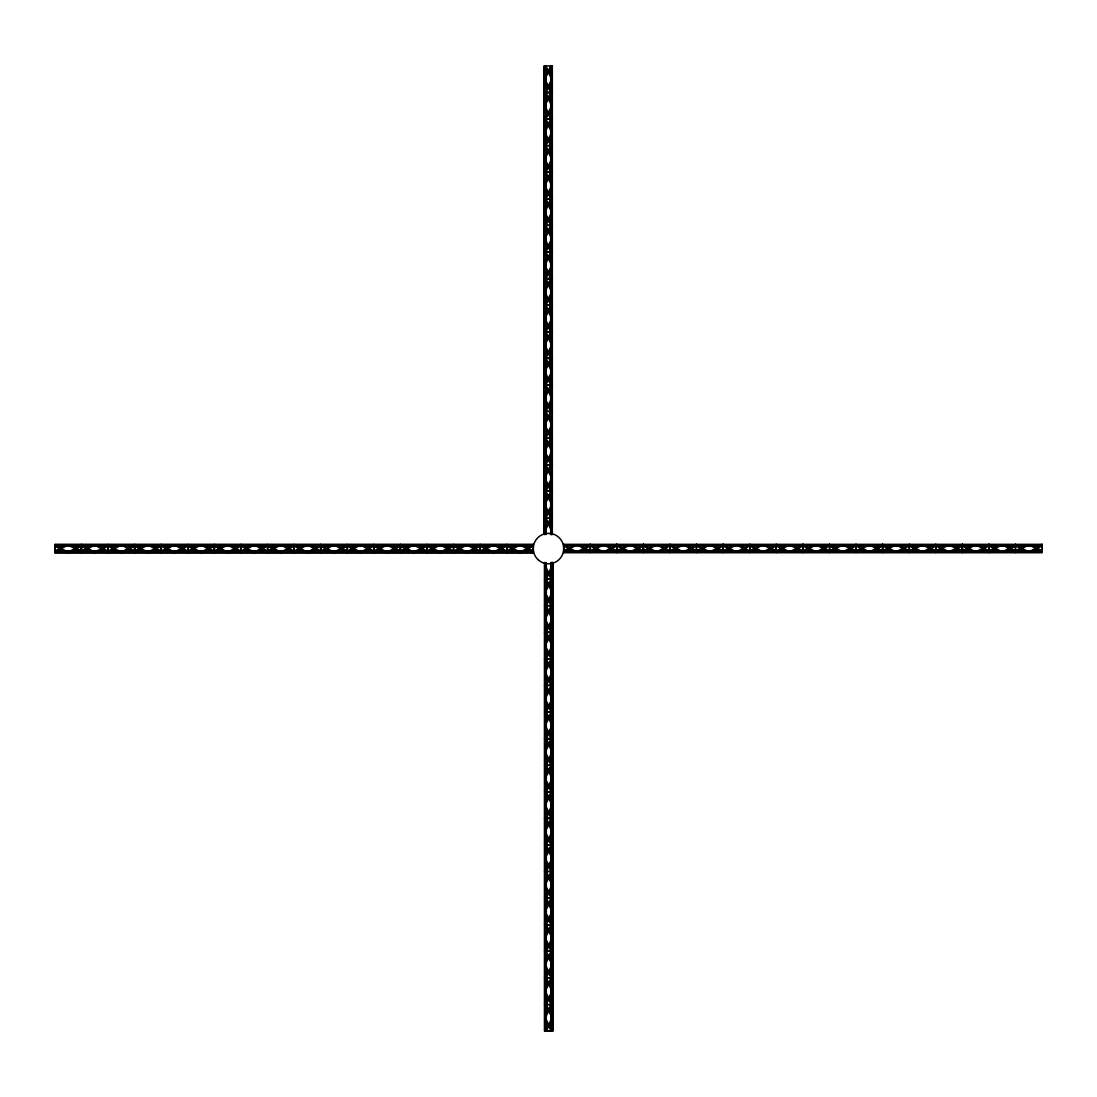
<?xml version="1.0" encoding="UTF-8"?>
<svg xmlns="http://www.w3.org/2000/svg" width="1097" height="1097" viewBox="0 0 1097 1097"><rect width="100%" height="100%" fill="white"/><g stroke="black" fill="none" stroke-linecap="round" stroke-linejoin="round"><path stroke-width="1.5" d="M545.634 76.365L550.694 66.108M545.634 77.764L550.694 67.493M545.963 90.955L551.736 79.231L545.963 67.493M551.736 80.616L545.963 92.34L552.312 92.34M545.634 102.953L550.694 92.683M545.634 104.338L550.694 94.068M545.963 117.544L551.736 105.806L545.963 94.068M545.963 118.929L551.736 107.191M545.634 129.542L550.694 119.271M545.634 130.927L550.694 120.656M545.963 144.118L551.736 132.394L545.963 120.656M551.736 133.779L545.963 145.517L552.312 145.517M545.634 156.117L550.694 145.846M545.634 157.502L550.694 147.245M545.963 170.707L551.736 158.969L545.963 147.245M551.736 160.368L545.963 172.092L552.312 172.092M545.634 182.705L550.694 172.435M545.634 184.09L550.694 173.82M545.963 197.295L551.736 185.558L545.963 173.82M551.736 186.943L545.963 198.68L552.312 198.68M545.634 209.28L550.694 199.023M545.634 210.679L550.694 200.408M545.963 223.87L551.736 212.146L545.963 200.408M551.736 213.531L545.963 225.269L552.312 225.269M545.634 235.869L550.694 225.598M545.634 237.254L550.694 226.983M545.963 250.459L551.736 238.721L545.963 226.983M551.736 240.106L545.963 251.844L552.312 251.844M545.634 262.457L550.694 252.187M545.634 263.842L550.694 253.572M545.963 277.034L551.736 265.309L545.963 253.572M551.736 266.694L545.963 278.432L552.312 278.432M545.634 289.032L550.694 278.761M545.634 290.417L550.694 280.16M545.963 303.622L551.736 291.884L545.963 280.16M545.963 305.007L551.736 293.283M545.634 315.621L550.694 305.35M545.634 317.006L550.694 306.735M545.963 330.211L551.736 318.473L545.963 306.735M551.736 319.858L545.963 331.596L552.312 331.596M545.634 342.195L550.694 331.938M545.634 343.594L550.694 333.323M545.963 356.786L551.736 345.061L545.963 333.323M551.736 346.446L545.963 358.184L552.312 358.184M545.634 368.784L550.694 358.513M545.634 370.169L550.694 359.912M545.963 383.374L551.736 371.636L545.963 359.912M545.963 384.759L551.736 373.021M545.634 395.373L550.694 385.102M545.634 396.757L550.694 386.487M545.963 409.963L551.736 398.225L545.963 386.487M551.736 399.61L545.963 411.348L552.312 411.348M545.634 421.947L550.694 411.677M545.634 423.332L550.694 413.075M545.963 436.537L551.736 424.8L545.963 413.075M551.736 426.198L545.963 437.922L552.312 437.922M545.634 448.536L550.694 438.265M545.634 449.921L550.694 439.65M545.963 463.126L551.736 451.388L545.963 439.65M545.963 464.511L551.736 452.773M545.634 475.111L550.694 464.854M545.634 476.509L550.694 466.239M545.963 489.701L551.736 477.977L545.963 466.239M551.736 479.362L545.963 491.099L552.312 491.099M545.634 501.699L550.694 491.429M545.634 503.084L550.694 492.827M545.963 516.289L551.736 504.551L545.963 492.827M551.736 505.95L545.963 517.674L552.312 517.674M545.634 528.288L550.694 518.017M545.634 529.673L550.694 519.402M550.296 534.074L551.736 531.14L545.963 519.402M546.292 577.598L552.079 565.86L550.625 562.926M546.292 578.983L552.079 567.245M545.977 589.596L551.023 579.326M545.977 590.981L551.023 580.711M546.292 604.173L552.079 592.449L546.292 580.711M546.292 605.571L552.079 593.834M545.977 616.171L551.023 605.901M545.977 617.556L551.023 607.299M546.292 630.761L552.079 619.023L546.292 607.299M546.292 632.146L552.079 620.422M545.977 642.76L551.023 632.489M545.977 644.145L551.023 633.874M546.292 657.35L552.079 645.612L546.292 633.874M546.292 658.735L552.079 646.997M545.977 669.335L551.023 659.078M545.977 670.733L551.023 660.463M546.292 683.925L552.079 672.2L546.292 660.463M546.292 685.323L552.079 673.585M545.977 695.923L551.023 685.652M545.977 697.308L551.023 687.037M546.292 710.513L552.079 698.775L546.292 687.037M546.292 711.898L552.079 700.16M545.977 722.512L551.023 712.241M545.977 723.897L551.023 713.626M546.292 737.088L552.079 725.364L546.292 713.626M546.292 738.487L552.079 726.749M545.977 749.086L551.023 738.816M545.977 750.471L551.023 740.214M546.292 763.677L552.079 751.939L546.292 740.214M546.292 765.062L552.079 753.337M545.977 775.675L551.023 765.404M545.977 777.06L551.023 766.789M546.292 790.265L552.079 778.527L546.292 766.789M546.292 791.65L552.079 779.912M545.977 802.25L551.023 791.993M545.977 803.648L551.023 793.378M546.292 816.84L552.079 805.116L546.292 793.378M546.292 818.239L552.079 806.501M545.977 828.838L551.023 818.568M545.977 830.223L551.023 819.966M546.292 843.428L552.079 831.691L546.292 819.966M546.292 844.813L552.079 833.076M545.977 855.427L551.023 845.156M545.977 856.812L551.023 846.541M546.292 870.017L552.079 858.279L546.292 846.541M546.292 871.402L552.079 859.664M545.977 882.002L551.023 871.731M545.977 883.387L551.023 873.13M546.292 896.592L552.079 884.854L546.292 873.13M546.292 897.977L552.079 886.253M545.977 908.59L551.023 898.32M545.977 909.975L551.023 899.705M546.292 923.18L552.079 911.442L546.292 899.705M546.292 924.565L552.079 912.827M545.977 935.165L551.023 924.908M545.977 936.564L551.023 926.293M546.292 949.755L552.079 938.031L546.292 926.293M546.292 951.154L552.079 939.416M545.977 961.754L551.023 951.483M545.977 963.139L551.023 952.882M546.292 976.344L552.079 964.606L546.292 952.882M546.292 977.729L552.079 966.004M545.977 988.342L551.023 978.071M545.977 989.727L551.023 979.456M546.292 1002.932L552.079 991.194L546.292 979.456M546.292 1004.317L552.079 992.579M545.977 1014.917L551.023 1004.66M545.977 1016.316L551.023 1006.045M546.292 1029.507L552.079 1017.769L546.292 1006.045M546.292 1030.892L552.079 1019.168M55.015 550.955L66.752 544.811M56.413 550.955L68.137 545.168L79.875 550.955M69.605 551.27L79.875 546.224M71.003 551.27L81.26 546.224M82.988 550.955L94.726 545.168L106.464 550.955M96.193 551.27L106.464 546.224M97.578 551.27L107.849 546.224M109.577 550.955L121.314 545.168L133.039 550.955M122.768 551.27L133.039 546.224M124.167 551.27L134.437 546.224M136.151 550.955L147.889 545.168L159.627 550.955M149.357 551.27L159.627 546.224M150.742 551.27L161.012 546.224M162.74 550.955L174.478 545.168L186.202 550.955M175.945 551.27L186.202 546.224M177.33 551.27L187.601 546.224M189.328 550.955L201.053 545.168L212.791 550.955M202.52 551.27L212.791 546.224M203.919 551.27L214.176 546.224M215.903 550.955L227.641 545.168L239.379 550.955M229.108 551.27L239.379 546.224M230.493 551.27L240.764 546.224M252.831 545.168L241.107 550.955L241.107 544.592M242.492 550.955L254.23 545.168L265.954 550.955M255.697 551.27L265.954 546.224M257.082 551.27L267.353 546.224M269.067 550.955L280.805 545.168L292.542 550.955M282.272 551.27L292.542 546.224M283.657 551.27L293.927 546.224M294.27 550.955L306.008 544.811M295.655 550.955L307.393 545.168L319.131 550.955M308.86 551.27L319.131 546.224M310.245 551.27L320.516 546.224M322.244 550.955L333.968 545.168L345.706 550.955M335.435 551.27L345.706 546.224M336.834 551.27L347.091 546.224M359.172 545.168L347.434 550.955L347.434 544.592M348.819 550.955L360.556 545.168L372.294 550.955M362.024 551.27L372.294 546.224M363.409 551.27L373.679 546.224M374.022 550.955L385.746 544.811M375.407 550.955L387.145 545.168L398.869 550.955M388.612 551.27L398.869 546.224M389.997 551.27L400.268 546.224M401.996 550.955L413.72 545.168L425.458 550.955M415.187 551.27L425.458 546.224M416.572 551.27L426.843 546.224M428.57 550.955L440.308 545.168L452.046 550.955M441.776 551.27L452.046 546.224M443.161 551.27L453.431 546.224M453.76 550.955L465.498 545.168M455.159 550.955L466.883 545.168L478.621 550.955M468.35 551.27L478.621 546.224M469.749 551.27L480.006 546.224M481.734 550.955L493.472 545.168L505.21 550.955M494.939 551.27L505.21 546.224M496.324 551.27L506.595 546.224M508.322 550.955L520.06 545.168L531.784 550.955M521.528 551.27L531.784 546.224M522.912 551.27L533.183 546.224M563.817 550.776L575.555 544.647M565.216 550.776L576.94 545.003L588.678 550.776M578.407 551.105L588.678 546.045M579.806 551.105L590.063 546.045M590.405 550.776L602.143 544.647M591.79 550.776L603.528 545.003L615.266 550.776M604.995 551.105L615.266 546.045M606.38 551.105L616.651 546.045M616.994 550.776L628.718 544.647M618.379 550.776L630.117 545.003L641.841 550.776M631.584 551.105L641.841 546.045M632.969 551.105L643.24 546.045M643.569 550.776L655.307 544.647M644.954 550.776L656.692 545.003L668.43 550.776M658.159 551.105L668.43 546.045M659.544 551.105L669.814 546.045M670.157 550.776L681.895 544.647M671.542 550.776L683.28 545.003L695.004 550.776M684.747 551.105L695.004 546.045M686.132 551.105L696.403 546.045M696.732 550.776L708.47 544.647M698.131 550.776L709.855 545.003L721.593 550.776M711.322 551.105L721.593 546.045M712.721 551.105L722.978 546.045M723.321 550.776L735.059 544.647M724.706 550.776L736.444 545.003L748.181 550.776M737.911 551.105L748.181 546.045M739.296 551.105L749.566 546.045M749.909 550.776L761.633 544.647M751.294 550.776L763.032 545.003L774.756 550.776M764.499 551.105L774.756 546.045M765.884 551.105L776.155 546.045M776.484 550.776L788.222 544.647M777.869 550.776L789.607 545.003L801.345 550.776M791.074 551.105L801.345 546.045M792.459 551.105L802.73 546.045M803.073 550.776L814.81 544.647M804.458 550.776L816.195 545.003L827.933 550.776M817.663 551.105L827.933 546.045M819.048 551.105L829.318 546.045M829.647 550.776L841.385 544.647M831.046 550.776L842.77 545.003L854.508 550.776M844.237 551.105L854.508 546.045M845.636 551.105L855.893 546.045M856.236 550.776L867.974 544.647M857.621 550.776L869.359 545.003L881.097 550.776M870.826 551.105L881.097 546.045M872.211 551.105L882.482 546.045M882.824 550.776L894.549 544.647M884.209 550.776L895.947 545.003L907.672 550.776M897.415 551.105L907.672 546.045M898.8 551.105L909.07 546.045M909.399 550.776L921.137 544.647M910.798 550.776L922.522 545.003L934.26 550.776M923.989 551.105L934.26 546.045M925.374 551.105L935.645 546.045M935.988 550.776L947.726 544.647M937.373 550.776L949.111 545.003L960.849 550.776M950.578 551.105L960.849 546.045M951.963 551.105L962.234 546.045M962.563 550.776L974.301 544.647M963.961 550.776L975.686 545.003L987.423 550.776M977.153 551.105L987.423 546.045M978.551 551.105L988.808 546.045M989.151 550.776L1000.889 544.647M990.536 550.776L1002.274 545.003L1014.012 550.776M1003.741 551.105L1014.012 546.045M1005.126 551.105L1015.397 546.045M1015.74 550.776L1027.464 544.647M1017.125 550.776L1028.863 545.003L1040.587 550.776M1030.33 551.105L1040.587 546.045M1031.715 551.105L1041.985 546.045M552.477 65.93L544.167 65.93L544.167 534.458M544.551 77.832L544.551 80.616M544.331 92.34L545.291 92.34L544.331 92.683M544.167 92.518L552.477 92.518M552.312 92.683L545.963 92.683L551.736 104.421M544.551 104.421L544.551 107.191M544.167 119.093L552.477 119.093M544.331 119.271L545.291 118.929M552.312 119.271L545.963 119.271L551.736 130.996M544.551 130.996L544.551 133.779M544.331 145.517L545.291 145.846M544.167 145.682L552.477 145.682M544.551 157.584L544.551 160.368M544.331 172.092L545.291 172.092L544.331 172.435M544.167 172.27L552.477 172.27M552.312 172.435L545.963 172.435L551.736 184.173M544.551 184.173L544.551 186.943M544.331 198.68L545.291 198.68L544.331 199.023M544.167 198.845L552.477 198.845M552.312 199.023L545.963 199.023L551.736 210.747M544.551 210.747L544.551 213.531M544.331 225.269L545.291 225.598M544.167 225.434L552.477 225.434M544.551 237.336L544.551 240.106M544.331 251.844L545.291 251.844L544.331 252.187M544.167 252.008L552.477 252.008M552.312 252.187L545.963 252.187L551.736 263.924M544.551 263.924L544.551 266.694M544.331 278.432L545.291 278.432L544.331 278.761M544.167 278.597L552.477 278.597M552.312 278.761L545.963 278.761L551.736 290.499M544.551 290.499L544.551 293.283M544.167 305.185L552.477 305.185M544.331 305.35L545.291 305.007M552.312 305.35L545.963 305.35L551.736 317.088M544.551 317.088L544.551 319.858M544.331 331.596L545.291 331.596L544.331 331.938M544.167 331.76L552.477 331.76M552.312 331.938L545.963 331.938L551.736 343.663M544.551 343.663L544.551 346.446M544.331 358.184L545.291 358.184L544.331 358.513M544.167 358.349L552.477 358.349M552.312 358.513L545.963 358.513L551.736 370.251M544.551 370.251L544.551 373.021M544.167 384.937L552.477 384.937M544.331 385.102L545.291 384.759M552.312 385.102L545.963 385.102L551.736 396.84M544.551 396.84L544.551 399.61M544.331 411.348L545.291 411.677M544.167 411.512L552.477 411.512M544.551 423.415L544.551 426.198M544.331 437.922L545.291 437.922L544.331 438.265M544.167 438.101L552.477 438.101M552.312 438.265L545.963 438.265L551.736 450.003M544.551 450.003L544.551 452.773M544.167 464.675L552.477 464.675M544.331 464.854L545.291 464.511M552.312 464.854L545.963 464.854L551.736 476.578M544.551 476.578L544.551 479.362M544.331 491.099L545.291 491.429M544.167 491.264L552.477 491.264M544.551 503.166L544.551 505.95M544.331 517.674L545.291 517.674L544.331 518.017M544.167 517.853L552.477 517.853M552.312 518.017L545.963 518.017L551.736 529.755M544.551 529.755L544.551 532.525M563.652 544.427L1042.15 544.427M54.85 544.592L533.348 544.592M563.817 544.647L590.063 544.647M590.405 544.647L616.651 544.647M616.994 544.647L643.24 544.647M643.569 544.647L669.814 544.647M670.157 544.647L696.403 544.647M696.732 544.647L722.978 544.647M723.321 544.647L749.566 544.647M749.909 544.647L776.155 544.647M776.484 544.647L802.73 544.647M803.073 544.647L829.318 544.647M829.647 544.647L855.893 544.647M856.236 544.647L882.482 544.647M882.824 544.647L909.07 544.647M909.399 544.647L935.645 544.647M935.988 544.647L962.234 544.647M962.563 544.647L988.808 544.647M989.151 544.647L1015.397 544.647M1015.74 544.647L1041.985 544.647M55.015 544.811L81.26 544.811M81.603 544.811L107.849 544.811M108.192 544.811L134.437 544.811M134.766 544.811L161.012 544.811M161.355 544.811L187.601 544.811M187.93 544.811L214.176 544.811M214.518 544.811L240.764 544.811M241.107 544.811L267.353 544.811M267.682 544.811L293.927 544.811M294.27 544.811L320.516 544.811M320.845 544.811L347.091 544.811M347.434 544.811L373.679 544.811M374.022 544.811L400.268 544.811M400.597 544.811L426.843 544.811M427.186 544.811L453.431 544.811M453.76 544.811L480.006 544.811M480.349 544.811L506.595 544.811M506.937 544.811L533.183 544.811M563.652 544.798L1042.15 544.798M54.85 544.976L533.348 544.976M563.652 545.003L1042.15 545.003M54.85 545.168L533.348 545.168M563.652 545.374L1042.15 545.374M54.85 545.552L533.348 545.552M54.85 546.045L533.348 546.045M563.652 545.881L1042.15 546.045M54.85 546.224L533.348 546.224M563.652 550.776L1042.15 550.776M54.85 550.955L533.348 550.955M563.652 550.955L1042.15 550.955M54.85 551.119L533.348 551.119M107.849 551.626L108.192 552.573M187.601 551.626L187.93 552.573M267.353 551.626L267.682 552.573M294.27 551.626L293.927 552.573M347.091 551.626L347.434 552.573M374.022 551.626L373.679 552.573M426.843 551.626L427.186 552.573M453.76 551.626L453.431 552.573M506.595 551.626L506.937 552.573M55.015 552.353L81.26 552.353M81.603 552.353L107.849 552.353M108.192 552.353L134.437 552.353M134.766 552.353L161.012 552.353M161.355 552.353L187.601 552.353M187.93 552.353L214.176 552.353M214.518 552.353L240.764 552.353M241.107 552.353L267.353 552.353M267.682 552.353L293.927 552.353M294.27 552.353L320.516 552.353M320.845 552.353L347.091 552.353M347.434 552.353L373.679 552.353M374.022 552.353L400.268 552.353M400.597 552.353L426.843 552.353M427.186 552.353L453.431 552.353M453.76 552.353L480.006 552.353M480.349 552.353L506.595 552.353M506.937 552.353L533.183 552.353M563.652 552.408L1042.15 552.408M54.85 552.573L533.348 552.573M544.51 579.147L552.819 579.147M544.674 579.326L552.641 579.326M544.674 605.571L552.641 605.571M544.51 605.736L552.819 605.736M544.674 632.146L552.641 632.146M544.51 632.325L552.819 632.325M544.674 632.489L552.641 632.489M544.674 658.735L552.641 658.735M544.51 658.899L552.819 658.899M544.674 659.078L552.641 659.078M544.674 685.323L552.641 685.323M544.51 685.488L552.819 685.488M544.674 711.898L552.641 711.898M544.51 712.063L552.819 712.063M544.674 712.241L552.641 712.241M544.674 738.487L552.641 738.487M544.51 738.651L552.819 738.651M544.674 738.816L552.641 738.816M544.51 765.24L552.819 765.24M544.674 765.404L552.641 765.404M544.674 791.65L552.641 791.65M544.51 791.815L552.819 791.815M544.674 791.993L552.641 791.993M544.674 818.239L552.641 818.239M544.51 818.403L552.819 818.403M544.674 818.568L552.641 818.568M544.51 844.992L552.819 844.992M544.674 845.156L552.641 845.156M544.674 871.402L552.641 871.402M544.51 871.567L552.819 871.567M544.674 897.977L552.641 897.977M544.51 898.155L552.819 898.155M544.674 898.32L552.641 898.32M544.51 924.73L552.819 924.73M544.674 924.908L552.641 924.908M544.674 951.154L552.641 951.154M544.51 951.318L552.819 951.318M544.674 977.729L552.641 977.729M544.51 977.907L552.819 977.907M544.674 978.071L552.641 978.071M544.51 1004.482L552.819 1004.482M544.674 1004.66L552.641 1004.66M544.674 1030.892L552.641 1030.892M1041.985 550.776L1030.248 544.647M1017.125 546.045L1027.395 551.105M1015.74 546.045L1025.997 551.105M1015.397 550.776L1003.659 544.647M990.536 546.045L1000.807 551.105M989.151 546.045L999.422 551.105M988.808 550.776L977.084 544.647M963.961 546.045L974.232 551.105M962.563 546.045L972.833 551.105M962.234 550.776L950.496 544.647M937.373 546.045L947.643 551.105M935.988 546.045L946.258 551.105M935.645 550.776L923.921 544.647M910.798 546.045L921.055 551.105M909.399 546.045L919.67 551.105M909.07 550.776L897.332 544.647M884.209 546.045L894.48 551.105M882.824 546.045L893.081 551.105M882.482 550.776L870.744 544.647M857.621 546.045L867.892 551.105M856.236 546.045L866.507 551.105M855.893 550.776L844.169 544.647M831.046 546.045L841.303 551.105M829.647 546.045L839.918 551.105M829.318 550.776L817.58 544.647M804.458 546.045L814.728 551.105M803.073 546.045L813.343 551.105M802.73 550.776L790.992 544.647M777.869 546.045L788.14 551.105M776.484 546.045L786.755 551.105M776.155 550.776L764.417 544.647M751.294 546.045L761.565 551.105M749.909 546.045L760.166 551.105M749.566 550.776L737.828 544.647M724.706 546.045L734.976 551.105M723.321 546.045L733.591 551.105M722.978 550.776L711.254 544.647M698.131 546.045L708.388 551.105M696.732 546.045L707.003 551.105M696.403 550.776L684.665 544.647M671.542 546.045L681.813 551.105M670.157 546.045L680.428 551.105M669.814 550.776L658.077 544.647M644.954 546.045L655.224 551.105M643.569 546.045L653.839 551.105M643.24 550.776L631.502 544.647M618.379 546.045L628.65 551.105M616.994 546.045L627.251 551.105M616.651 550.776L604.913 544.647M591.79 546.045L602.061 551.105M590.405 546.045L600.676 551.105M590.063 550.776L578.338 544.647M565.216 546.045L575.472 551.105M563.817 546.045L574.088 551.105M533.183 550.955L521.445 544.811M508.322 546.224L518.593 551.27M506.937 546.224L517.194 551.27M506.595 550.955L494.857 544.811M481.734 546.224L492.005 551.27M480.349 546.224L490.62 551.27M455.159 546.224L465.416 551.27M453.76 546.224L464.031 551.27M441.693 545.168L453.431 550.955L453.431 544.592M428.57 546.224L438.841 551.27M427.186 546.224L437.456 551.27M426.843 550.955L415.105 544.811M401.996 546.224L412.253 551.27M400.597 546.224L410.868 551.27M375.407 546.224L385.678 551.27M374.022 546.224L384.279 551.27M348.819 546.224L359.089 551.27M347.434 546.224L357.704 551.27M347.091 550.955L335.367 544.811M322.244 546.224L332.501 551.27M320.845 546.224L331.116 551.27M295.655 546.224L305.926 551.27M294.27 546.224L304.541 551.27M269.067 546.224L279.337 551.27M267.682 546.224L277.952 551.27M267.353 550.955L255.615 544.811M242.492 546.224L252.763 551.27M241.107 546.224L251.364 551.27M215.903 546.224L226.174 551.27M214.518 546.224L224.789 551.27M202.451 545.168L214.176 550.955L214.176 544.592M189.328 546.224L199.585 551.27M187.93 546.224L198.2 551.27M187.601 550.955L175.863 544.811M162.74 546.224L173.011 551.27M161.355 546.224L171.626 551.27M136.151 546.224L146.422 551.27M134.766 546.224L145.037 551.27M109.577 546.224L119.847 551.27M108.192 546.224L118.449 551.27M96.111 545.168L107.849 550.955M82.988 546.224L93.259 551.27M81.603 546.224L91.874 551.27M56.413 546.224L66.67 551.27M55.015 546.224L65.285 551.27M545.963 66.108L551.736 77.832M545.634 80.684L550.694 90.955M545.634 82.083L550.694 92.34M545.634 107.273L550.694 117.544M545.634 108.658L550.694 118.929M545.634 133.861L550.694 144.118M545.634 135.246L550.694 145.517M545.963 145.846L551.736 157.584M545.634 160.436L550.694 170.707M545.634 161.835L550.694 172.092M545.634 187.025L550.694 197.295M545.634 188.41L550.694 198.68M545.634 213.613L550.694 223.87M545.634 214.998L550.694 225.269M545.963 225.598L551.736 237.336M545.634 240.188L550.694 250.459M545.634 241.573L550.694 251.844M545.634 266.777L550.694 277.034M545.634 268.162L550.694 278.432M545.634 293.352L550.694 303.622M545.634 294.75L550.694 305.007M545.634 319.94L550.694 330.211M545.634 321.325L550.694 331.596M545.634 346.529L550.694 356.786M545.634 347.914L550.694 358.184M545.634 373.103L550.694 383.374M545.634 374.488L550.694 384.759M545.634 399.692L550.694 409.963M545.634 401.077L550.694 411.348M545.963 411.677L551.736 423.415M545.634 426.267L550.694 436.537M545.634 427.665L550.694 437.922M545.634 452.855L550.694 463.126M545.634 454.24L550.694 464.511M545.634 479.444L550.694 489.701M545.634 480.829L550.694 491.099M545.963 491.429L551.736 503.166M545.634 506.019L550.694 516.289M545.634 507.404L550.694 517.674M545.977 567.327L551.023 577.598M545.977 568.712L551.023 578.983M546.292 579.326L552.079 591.05M545.977 593.916L551.023 604.173M545.977 595.301L551.023 605.571M546.292 605.901L552.079 617.638M545.977 620.491L551.023 630.761M545.977 621.889L551.023 632.146M546.292 632.489L552.079 644.227M545.977 647.079L551.023 657.35M545.977 648.464L551.023 658.735M546.292 659.078L552.079 670.802M545.977 673.668L551.023 683.925M545.977 675.053L551.023 685.323M546.292 685.652L552.079 697.39M545.977 700.243L551.023 710.513M545.977 701.627L551.023 711.898M546.292 712.241L552.079 723.979M545.977 726.831L551.023 737.088M545.977 728.216L551.023 738.487M546.292 738.816L552.079 750.554M545.977 753.406L551.023 763.677M545.977 754.805L551.023 765.062M546.292 765.404L552.079 777.142M545.977 779.994L551.023 790.265M545.977 781.379L551.023 791.65M546.292 791.993L552.079 803.717M545.977 806.583L551.023 816.84M545.977 807.968L551.023 818.239M546.292 818.568L552.079 830.306M545.977 833.158L551.023 843.428M545.977 834.543L551.023 844.813M546.292 845.156L552.079 856.894M545.977 859.746L551.023 870.017M545.977 861.131L551.023 871.402M546.292 871.731L552.079 883.469M545.977 886.321L551.023 896.592M545.977 887.72L551.023 897.977M546.292 898.32L552.079 910.057M545.977 912.91L551.023 923.18M545.977 914.295L551.023 924.565M546.292 924.908L552.079 936.632M545.977 939.498L551.023 949.755M545.977 940.883L551.023 951.154M546.292 951.483L552.079 963.221M545.977 966.073L551.023 976.344M545.977 967.458L551.023 977.729M546.292 978.071L552.079 989.809M545.977 992.662L551.023 1002.932M545.977 994.047L551.023 1004.317M546.292 1004.66L552.079 1016.384M545.977 1019.236L551.023 1029.507M545.977 1020.635L551.023 1030.892M1042.15 544.263L1042.15 552.573L563.652 552.573L563.652 544.263M1041.985 544.427L1041.985 552.408M1015.561 544.263L1015.561 552.573M1015.397 544.427L1015.397 552.408M989.151 544.427L989.151 552.408M988.987 544.263L988.987 552.573M988.808 544.427L988.808 552.408M962.563 544.427L962.563 552.408M962.398 544.263L962.398 552.573M962.234 544.427L962.234 552.408M935.823 544.263L935.823 552.573M935.645 544.427L935.645 552.408M909.399 544.427L909.399 552.408M909.235 544.263L909.235 552.573M882.824 544.427L882.824 552.408M882.646 544.263L882.646 552.573M882.482 544.427L882.482 552.408M856.071 544.263L856.071 552.573M855.893 544.427L855.893 552.408M829.647 544.427L829.647 552.408M829.483 544.263L829.483 552.573M803.073 544.427L803.073 552.408M802.908 544.263L802.908 552.573M802.73 544.427L802.73 552.408M776.319 544.263L776.319 552.573M776.155 544.427L776.155 552.408M749.909 544.427L749.909 552.408M749.731 544.263L749.731 552.573M723.321 544.427L723.321 552.408M723.156 544.263L723.156 552.573M722.978 544.427L722.978 552.408M696.568 544.263L696.568 552.573M696.403 544.427L696.403 552.408M670.157 544.427L670.157 552.408M669.979 544.263L669.979 552.573M643.569 544.427L643.569 552.408M643.404 544.263L643.404 552.573M643.24 544.427L643.24 552.408M616.994 544.427L616.994 552.408M616.816 544.263L616.816 552.573M616.651 544.427L616.651 552.408M590.405 544.427L590.405 552.408M590.241 544.263L590.241 552.573M563.817 544.427L563.817 552.408M552.819 562.542L552.819 1031.07L544.51 1031.07L544.51 562.542M552.641 562.542L552.641 1031.07M552.312 65.93L552.312 534.458M552.435 562.514L552.435 578.983M552.435 579.326L552.435 605.571M552.435 605.901L552.435 632.146M552.435 632.489L552.435 658.735M552.435 659.078L552.435 685.323M552.435 685.652L552.435 711.898M552.435 712.241L552.435 738.487M552.435 738.816L552.435 765.062M552.435 765.404L552.435 791.65M552.435 791.993L552.435 818.239M552.435 818.568L552.435 844.813M552.435 845.156L552.435 871.402M552.435 871.731L552.435 897.977M552.435 898.32L552.435 924.565M552.435 924.908L552.435 951.154M552.435 951.483L552.435 977.729M552.435 978.071L552.435 1004.317M552.435 1004.66L552.435 1030.892M552.093 66.108L552.093 92.34M552.093 92.683L552.093 118.929M552.093 119.271L552.093 145.517M552.093 145.846L552.093 172.092M552.093 172.435L552.093 198.68M552.093 199.023L552.093 225.269M552.093 225.598L552.093 251.844M552.093 252.187L552.093 278.432M552.093 278.761L552.093 305.007M552.093 305.35L552.093 331.596M552.093 331.938L552.093 358.184M552.093 358.513L552.093 384.759M552.093 385.102L552.093 411.348M552.093 411.677L552.093 437.922M552.093 438.265L552.093 464.511M552.093 464.854L552.093 491.099M552.093 491.429L552.093 517.674M552.093 518.017L552.093 534.486M552.271 562.542L552.271 1031.07M551.942 65.93L551.942 534.458M551.942 562.514L552.079 1031.07M551.736 65.93L551.736 534.458M551.695 562.542L551.695 1031.07M551.599 66.108L551.599 92.34M551.599 92.683L551.599 118.929M551.599 119.271L551.599 145.517M551.599 145.846L551.599 172.092M551.599 172.435L551.599 198.68M551.599 199.023L551.599 225.269M551.599 225.598L551.599 251.844M551.599 252.187L551.599 278.432M551.599 278.761L551.599 305.007M551.599 305.35L551.599 331.596M551.599 331.938L551.599 358.184M551.599 358.513L551.599 384.759M551.599 385.102L551.599 411.348M551.599 411.677L551.599 437.922M551.599 438.265L551.599 464.511M551.599 464.854L551.599 491.099M551.599 491.429L551.599 517.674M551.599 518.017L551.599 534.486M551.366 65.93L551.366 534.458M551.201 562.542L551.201 1031.07M551.023 562.542L551.023 1031.07M550.859 65.93L550.859 534.458M550.694 65.93L550.694 534.458M546.292 562.542L546.292 1031.07M545.963 65.93L545.963 534.458M546.128 562.542L546.128 1031.07M545.785 65.93L545.785 534.458M544.551 66.108L544.551 92.34M544.551 92.683L544.551 118.929M544.551 119.271L544.551 145.517M544.551 145.846L544.551 172.092M544.551 172.435L544.551 198.68M544.551 199.023L544.551 225.269M544.551 225.598L544.551 251.844M544.551 252.187L544.551 278.432M544.551 278.761L544.551 305.007M544.551 305.35L544.551 331.596M544.551 331.938L544.551 358.184M544.551 358.513L544.551 384.759M544.551 385.102L544.551 411.348M544.551 411.677L544.551 437.922M544.551 438.265L544.551 464.511M544.551 464.854L544.551 491.099M544.551 491.429L544.551 517.674M544.551 518.017L544.551 534.486M544.674 562.542L544.674 1031.07M544.331 65.93L544.331 534.458M533.183 544.592L533.183 552.573M521.445 552.353L518.662 552.353M518.662 544.811L506.937 550.955L506.937 544.592M506.759 544.427L506.759 552.737M494.857 552.353L492.087 552.353M492.087 544.811L480.349 550.955L480.349 544.592M480.349 552.573L480.349 551.626L480.006 552.573M480.184 544.427L480.184 552.737M480.006 544.592L480.006 550.955L468.282 544.811M468.282 552.353L465.498 552.353M453.596 544.427L453.596 552.737M441.693 552.353L438.923 552.353M438.923 544.811L427.186 550.955L427.186 544.592M427.021 544.427L427.021 552.737M415.105 552.353L412.335 552.353M412.335 544.811L400.597 550.955L400.597 544.592M400.597 552.573L400.597 551.626L400.268 552.573M400.432 544.427L400.432 552.737M400.268 544.592L400.268 550.955L388.53 544.811M388.53 552.353L385.746 552.353M373.844 544.427L373.844 552.737M373.679 544.592L373.679 550.955L361.941 544.811M361.941 552.353L359.172 552.353M347.269 544.427L347.269 552.737M335.367 552.353L332.583 552.353M332.583 544.811L320.845 550.955L320.845 544.592M320.845 552.573L320.845 551.626L320.516 552.573M320.681 544.427L320.681 552.737M320.516 544.592L320.516 550.955L308.778 544.811M308.778 552.353L306.008 552.353M294.092 544.427L294.092 552.737M293.927 544.592L293.927 550.955L282.19 544.811M282.19 552.353L279.42 552.353M279.42 544.811L267.682 550.955L267.682 544.592M267.517 544.427L267.517 552.737M255.615 552.353L252.831 552.353M241.107 552.573L241.107 551.626L240.764 552.573M240.929 544.427L240.929 552.737M240.764 544.592L240.764 550.955L229.026 544.811M229.026 552.353L226.256 552.353M226.256 544.811L214.518 550.955L214.518 544.592M214.518 552.573L214.518 551.626L214.176 552.573M214.354 544.427L214.354 552.737M202.451 552.353L199.668 552.353M199.668 544.811L187.93 550.955L187.93 544.592M187.765 544.427L187.765 552.737M175.863 552.353L173.079 552.353M173.079 544.811L161.355 550.955L161.355 544.592M161.355 552.573L161.355 551.626L161.012 552.573M161.177 544.427L161.177 552.737M161.012 544.592L161.012 550.955L149.274 544.811M149.274 552.353L146.504 552.353M146.504 544.811L134.766 550.955L134.766 544.592M134.766 552.573L134.766 551.626L134.437 552.573M134.602 544.427L134.602 552.737M134.437 544.592L134.437 550.955L122.699 544.811M122.699 552.353L119.916 552.353M119.916 544.811L108.192 550.955L108.192 544.592M108.013 544.427L108.013 552.737M96.111 552.353L93.341 552.353M93.341 544.811L81.603 550.955L81.603 544.592M81.603 552.573L81.603 551.626L81.26 552.573M81.439 544.427L81.439 552.737M81.26 544.592L81.26 550.955L69.536 544.811M69.536 552.353L66.752 552.353M55.015 544.592L55.015 552.573M533.348 544.427L54.85 544.427L54.85 552.737L533.348 552.737L533.348 544.427M578.338 551.695L575.555 552.189L578.338 551.695M604.913 551.695L602.143 552.189L604.913 551.695M631.502 551.695L628.718 552.189L631.502 551.695M658.077 551.695L655.307 552.189L658.077 551.695M684.665 551.695L681.895 552.189L684.665 551.695M711.254 551.695L708.47 552.189L711.254 551.695M737.828 551.695L735.059 552.189L737.828 551.695M764.417 551.695L761.633 552.189L764.417 551.695M790.992 551.695L788.222 552.189L790.992 551.695M817.58 551.695L814.81 552.189L817.58 551.695M844.169 551.695L841.385 552.189L844.169 551.695M870.744 551.695L867.974 552.189L870.744 551.695M897.332 551.695L894.549 552.189L897.332 551.695M923.921 551.695L921.137 552.189L923.921 551.695M950.496 551.695L947.726 552.189L950.496 551.695M977.084 551.695L974.301 552.189L977.084 551.695M1003.659 551.695L1000.889 552.189L1003.659 551.695M1030.248 551.695L1027.464 552.189L1030.248 551.695M545.387 564.475L544.894 567.245L545.387 564.475M545.387 591.05L544.894 593.834L545.387 591.05M545.387 617.638L544.894 620.422L545.387 617.638M545.387 644.227L544.894 646.997L545.387 644.227M545.387 670.802L544.894 673.585L545.387 670.802M545.387 697.39L544.894 700.16L545.387 697.39M545.387 723.979L544.894 726.749L545.387 723.979M545.387 750.554L544.894 753.337L545.387 750.554M545.387 777.142L544.894 779.912L545.387 777.142M545.387 803.717L544.894 806.501L545.387 803.717M545.387 830.306L544.894 833.076L545.387 830.306M545.387 856.894L544.894 859.664L545.387 856.894M545.387 883.469L544.894 886.253L545.387 883.469M545.387 910.057L544.894 912.827L545.387 910.057M545.387 936.632L544.894 939.416L545.387 936.632M545.387 963.221L544.894 966.004L545.387 963.221M545.387 989.809L544.894 992.579L545.387 989.809M545.387 1016.384L544.894 1019.168L545.387 1016.384M538.586 560.169A15.248 15.248 0 0 0 563.474 551.38A15.248 15.248 0 0 0 543.413 534.212A15.248 15.248 0 0 0 538.586 560.169"/></g></svg>
